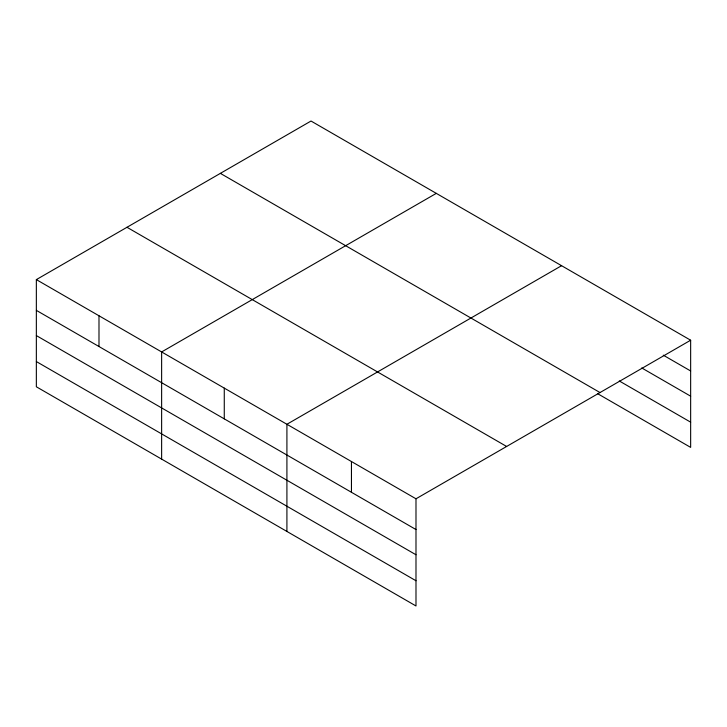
<?xml version="1.0" encoding="UTF-8"?>
<svg xmlns="http://www.w3.org/2000/svg" width="727" height="727" viewBox="0 0 727 727"><rect width="100%" height="100%" fill="white"/><g stroke="black" fill="none" stroke-linecap="round" stroke-linejoin="round"><path stroke-width="1.09" d="M415.989 554.765L415.989 498.795L36.35 279.613L36.35 386.782L415.989 605.964L415.989 554.765L36.35 335.583M597.758 393.752L690.65 447.387L690.65 340.218L311.011 121.036L36.35 279.613M436.291 193.364L161.63 351.941L161.63 459.11M561.571 265.7L286.911 424.277L286.911 531.437M415.989 498.795L690.65 340.218M663.269 355.167L690.65 370.97M641.759 367.962L690.65 396.188M619.268 380.957L690.65 422.169M220.372 173.371L600.011 392.553M126.989 227.287L506.628 446.469M36.35 310.365L415.989 529.547M36.35 361.564L415.989 580.746M351.45 461.536L351.45 492.288M224.27 388.109L224.27 418.861M98.99 315.782L98.99 346.534"/></g></svg>
